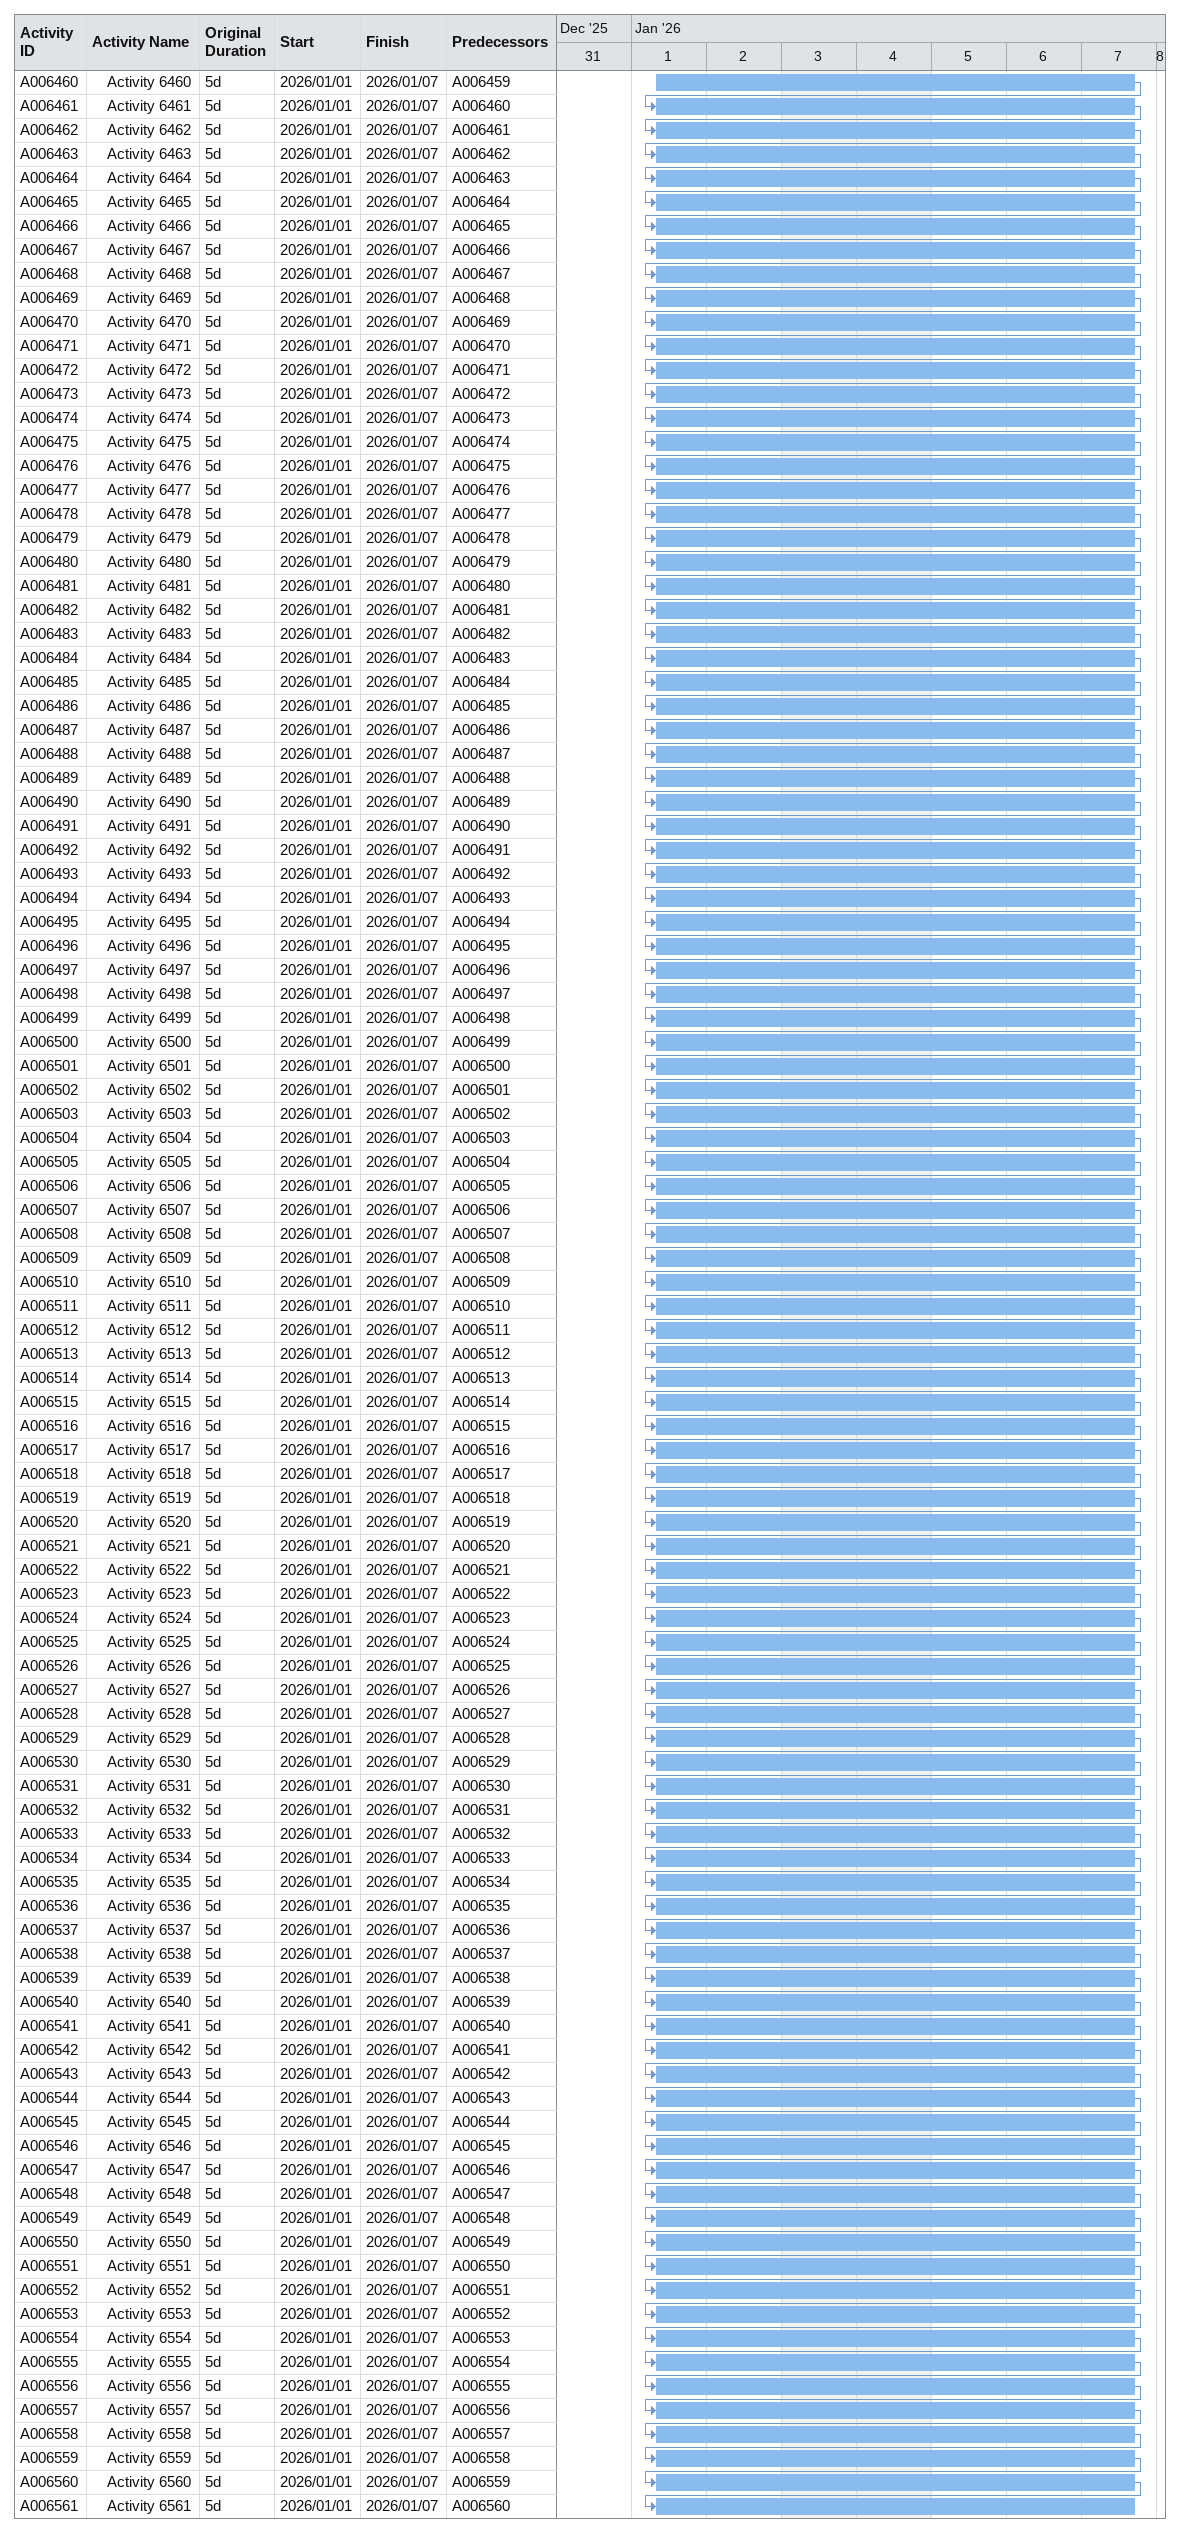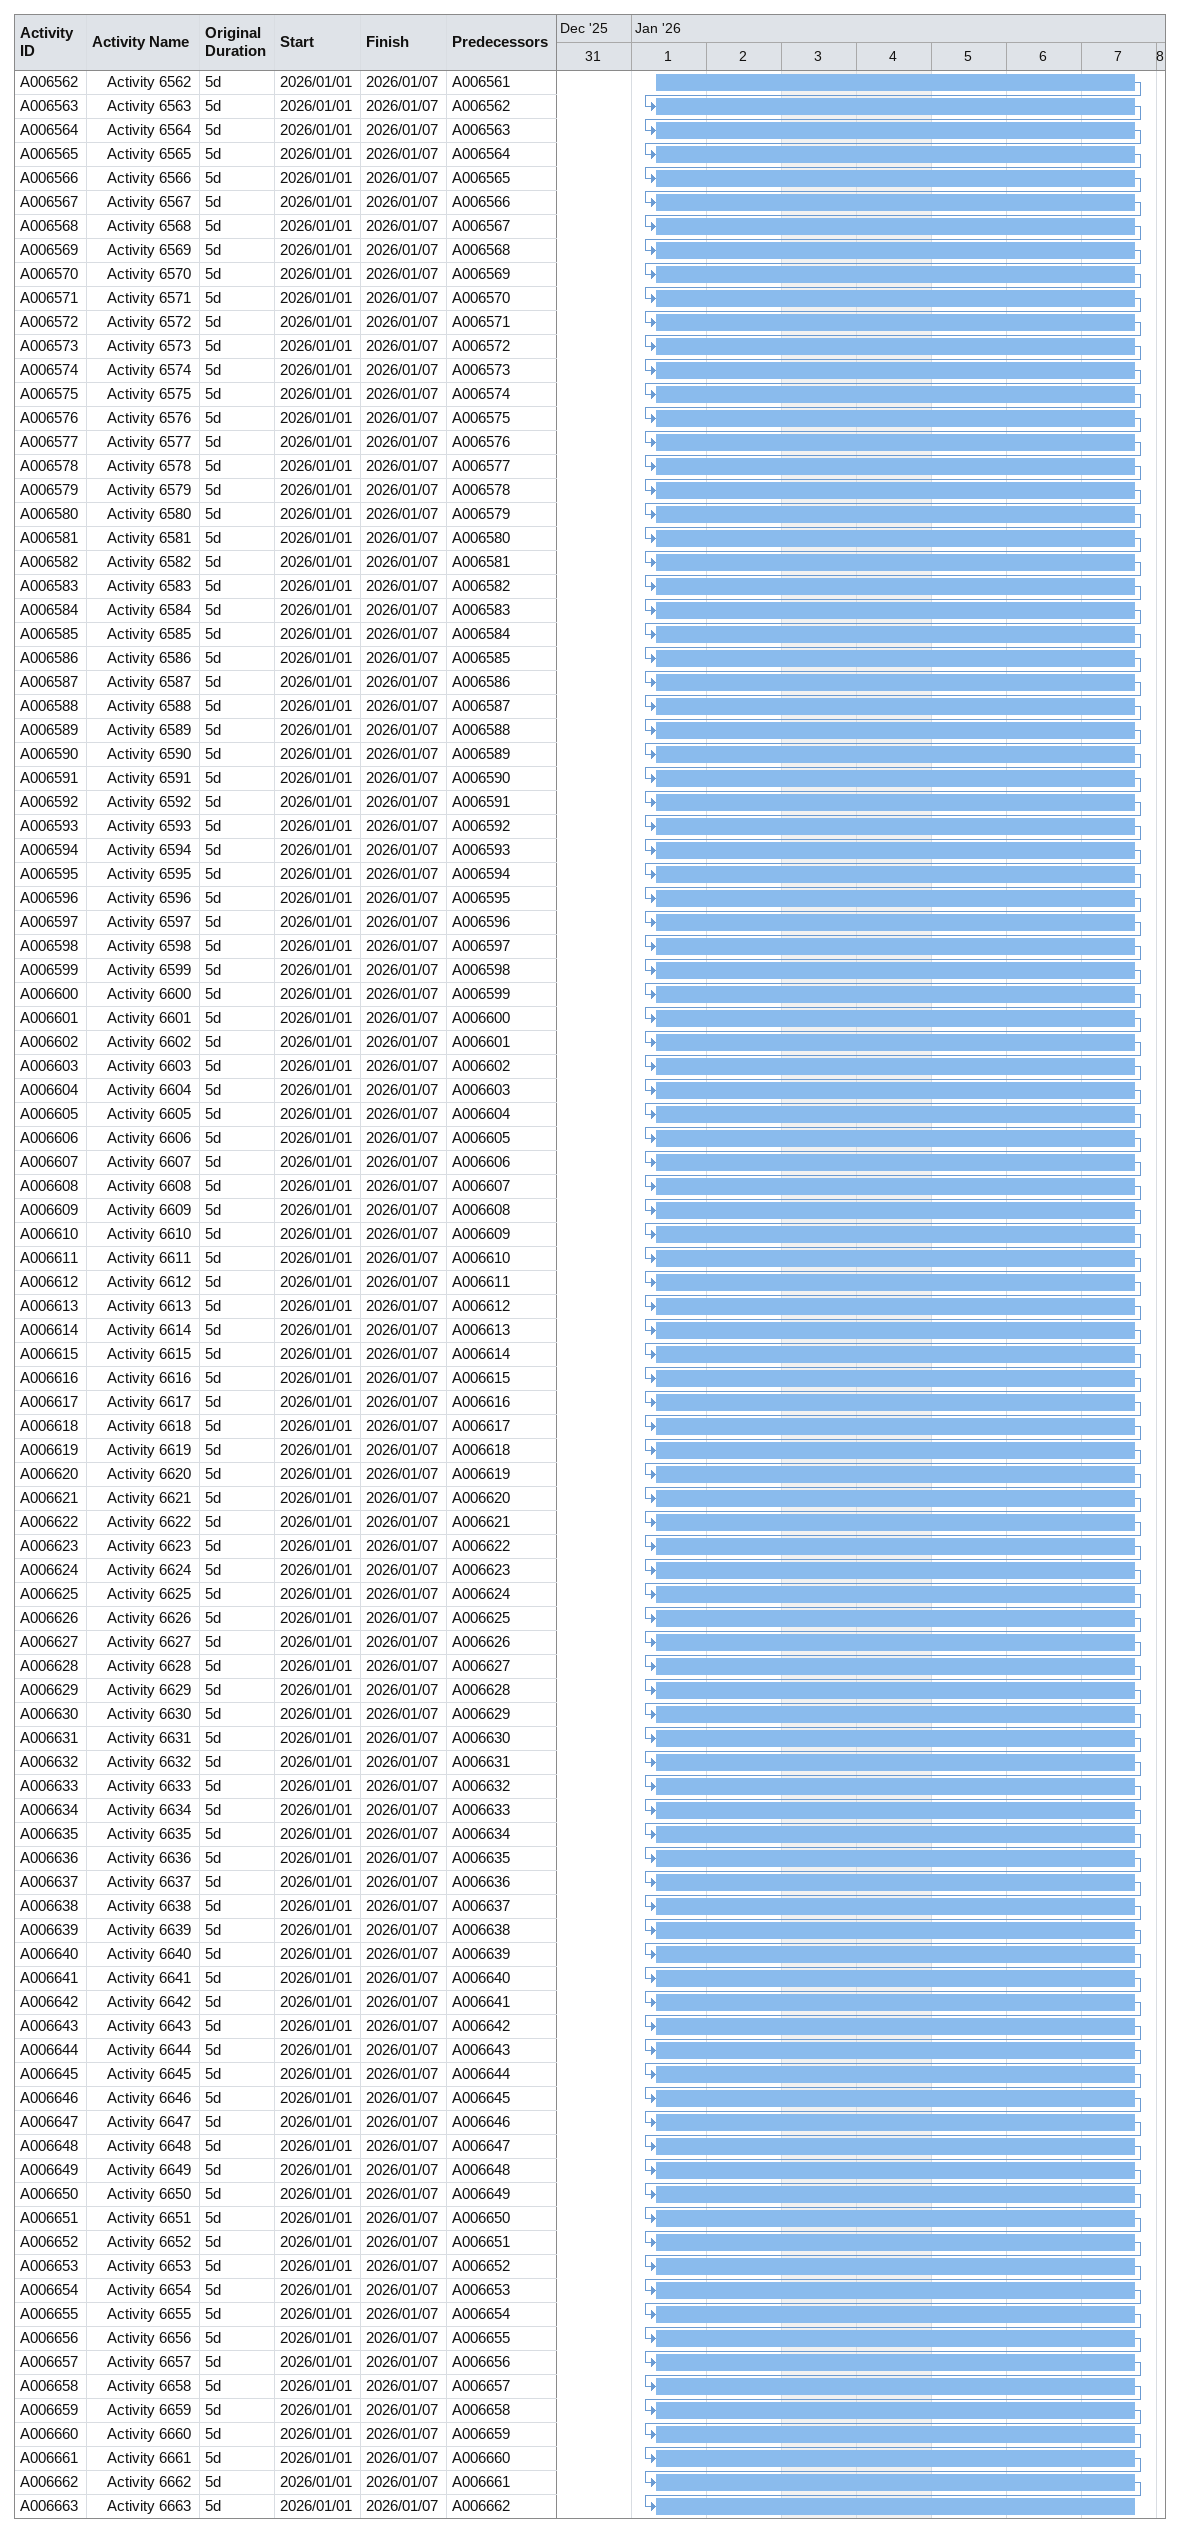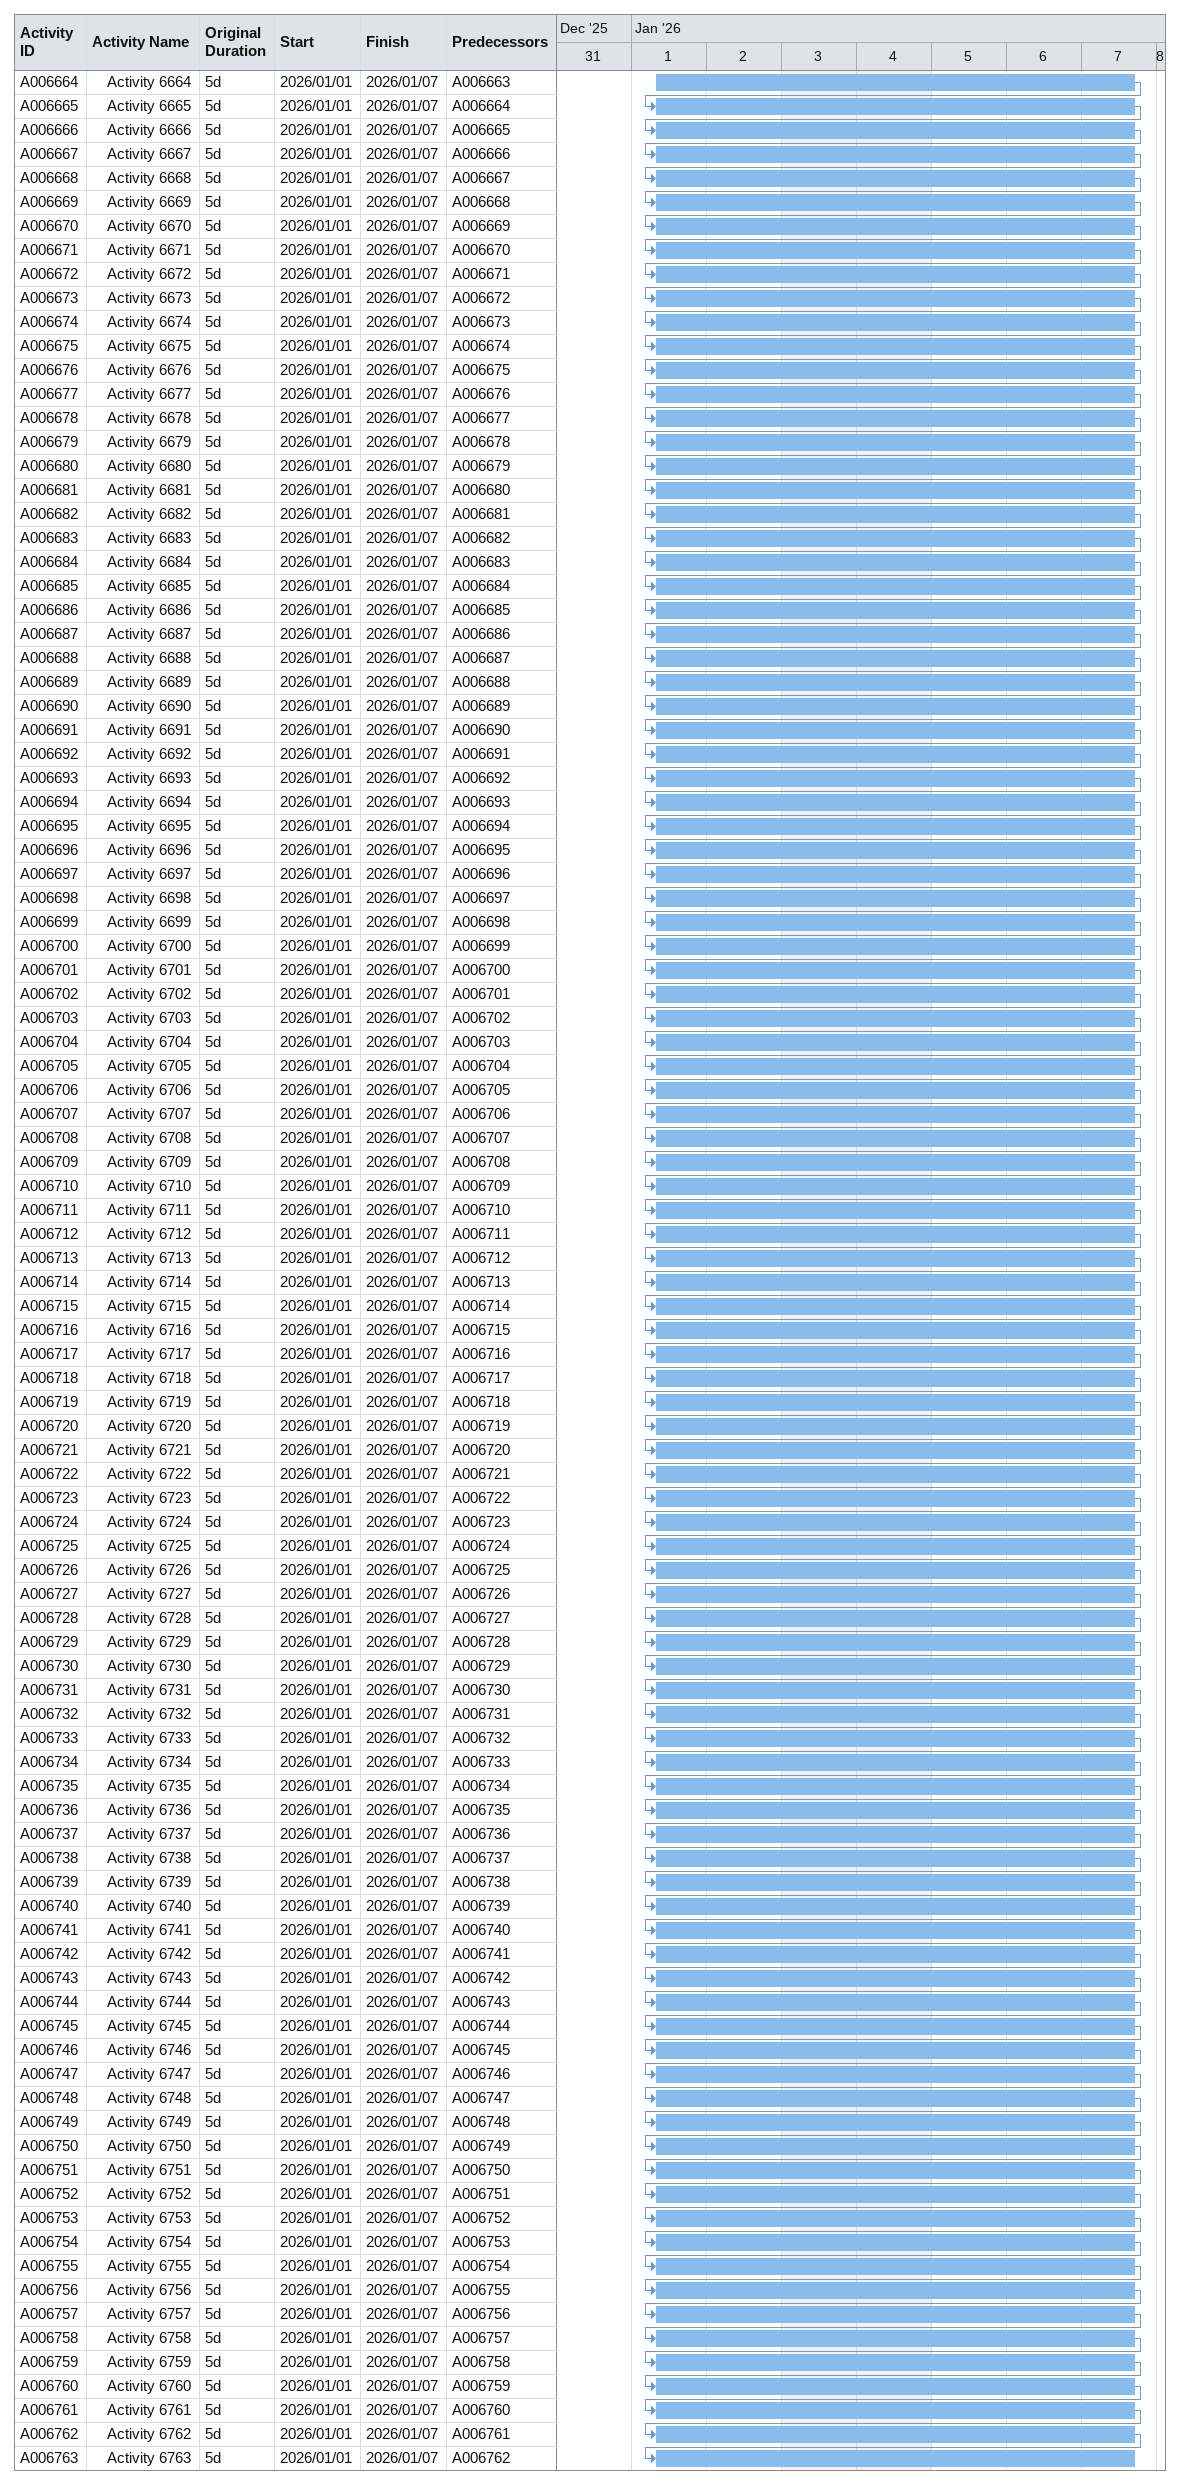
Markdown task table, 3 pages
| ID | Level | Task | Original duration | Start | Finish | Predecessors |
|---|---|---|---|---|---|---|
| A006460 | 2 | Activity 6460 | 5d | 2026-01-01 | 2026-01-07 | A006459 |
| A006461 | 2 | Activity 6461 | 5d | 2026-01-01 | 2026-01-07 | A006460 |
| A006462 | 2 | Activity 6462 | 5d | 2026-01-01 | 2026-01-07 | A006461 |
| A006463 | 2 | Activity 6463 | 5d | 2026-01-01 | 2026-01-07 | A006462 |
| A006464 | 2 | Activity 6464 | 5d | 2026-01-01 | 2026-01-07 | A006463 |
| A006465 | 2 | Activity 6465 | 5d | 2026-01-01 | 2026-01-07 | A006464 |
| A006466 | 2 | Activity 6466 | 5d | 2026-01-01 | 2026-01-07 | A006465 |
| A006467 | 2 | Activity 6467 | 5d | 2026-01-01 | 2026-01-07 | A006466 |
| A006468 | 2 | Activity 6468 | 5d | 2026-01-01 | 2026-01-07 | A006467 |
| A006469 | 2 | Activity 6469 | 5d | 2026-01-01 | 2026-01-07 | A006468 |
| A006470 | 2 | Activity 6470 | 5d | 2026-01-01 | 2026-01-07 | A006469 |
| A006471 | 2 | Activity 6471 | 5d | 2026-01-01 | 2026-01-07 | A006470 |
| A006472 | 2 | Activity 6472 | 5d | 2026-01-01 | 2026-01-07 | A006471 |
| A006473 | 2 | Activity 6473 | 5d | 2026-01-01 | 2026-01-07 | A006472 |
| A006474 | 2 | Activity 6474 | 5d | 2026-01-01 | 2026-01-07 | A006473 |
| A006475 | 2 | Activity 6475 | 5d | 2026-01-01 | 2026-01-07 | A006474 |
| A006476 | 2 | Activity 6476 | 5d | 2026-01-01 | 2026-01-07 | A006475 |
| A006477 | 2 | Activity 6477 | 5d | 2026-01-01 | 2026-01-07 | A006476 |
| A006478 | 2 | Activity 6478 | 5d | 2026-01-01 | 2026-01-07 | A006477 |
| A006479 | 2 | Activity 6479 | 5d | 2026-01-01 | 2026-01-07 | A006478 |
| A006480 | 2 | Activity 6480 | 5d | 2026-01-01 | 2026-01-07 | A006479 |
| A006481 | 2 | Activity 6481 | 5d | 2026-01-01 | 2026-01-07 | A006480 |
| A006482 | 2 | Activity 6482 | 5d | 2026-01-01 | 2026-01-07 | A006481 |
| A006483 | 2 | Activity 6483 | 5d | 2026-01-01 | 2026-01-07 | A006482 |
| A006484 | 2 | Activity 6484 | 5d | 2026-01-01 | 2026-01-07 | A006483 |
| A006485 | 2 | Activity 6485 | 5d | 2026-01-01 | 2026-01-07 | A006484 |
| A006486 | 2 | Activity 6486 | 5d | 2026-01-01 | 2026-01-07 | A006485 |
| A006487 | 2 | Activity 6487 | 5d | 2026-01-01 | 2026-01-07 | A006486 |
| A006488 | 2 | Activity 6488 | 5d | 2026-01-01 | 2026-01-07 | A006487 |
| A006489 | 2 | Activity 6489 | 5d | 2026-01-01 | 2026-01-07 | A006488 |
| A006490 | 2 | Activity 6490 | 5d | 2026-01-01 | 2026-01-07 | A006489 |
| A006491 | 2 | Activity 6491 | 5d | 2026-01-01 | 2026-01-07 | A006490 |
| A006492 | 2 | Activity 6492 | 5d | 2026-01-01 | 2026-01-07 | A006491 |
| A006493 | 2 | Activity 6493 | 5d | 2026-01-01 | 2026-01-07 | A006492 |
| A006494 | 2 | Activity 6494 | 5d | 2026-01-01 | 2026-01-07 | A006493 |
| A006495 | 2 | Activity 6495 | 5d | 2026-01-01 | 2026-01-07 | A006494 |
| A006496 | 2 | Activity 6496 | 5d | 2026-01-01 | 2026-01-07 | A006495 |
| A006497 | 2 | Activity 6497 | 5d | 2026-01-01 | 2026-01-07 | A006496 |
| A006498 | 2 | Activity 6498 | 5d | 2026-01-01 | 2026-01-07 | A006497 |
| A006499 | 2 | Activity 6499 | 5d | 2026-01-01 | 2026-01-07 | A006498 |
| A006500 | 2 | Activity 6500 | 5d | 2026-01-01 | 2026-01-07 | A006499 |
| A006501 | 2 | Activity 6501 | 5d | 2026-01-01 | 2026-01-07 | A006500 |
| A006502 | 2 | Activity 6502 | 5d | 2026-01-01 | 2026-01-07 | A006501 |
| A006503 | 2 | Activity 6503 | 5d | 2026-01-01 | 2026-01-07 | A006502 |
| A006504 | 2 | Activity 6504 | 5d | 2026-01-01 | 2026-01-07 | A006503 |
| A006505 | 2 | Activity 6505 | 5d | 2026-01-01 | 2026-01-07 | A006504 |
| A006506 | 2 | Activity 6506 | 5d | 2026-01-01 | 2026-01-07 | A006505 |
| A006507 | 2 | Activity 6507 | 5d | 2026-01-01 | 2026-01-07 | A006506 |
| A006508 | 2 | Activity 6508 | 5d | 2026-01-01 | 2026-01-07 | A006507 |
| A006509 | 2 | Activity 6509 | 5d | 2026-01-01 | 2026-01-07 | A006508 |
| A006510 | 2 | Activity 6510 | 5d | 2026-01-01 | 2026-01-07 | A006509 |
| A006511 | 2 | Activity 6511 | 5d | 2026-01-01 | 2026-01-07 | A006510 |
| A006512 | 2 | Activity 6512 | 5d | 2026-01-01 | 2026-01-07 | A006511 |
| A006513 | 2 | Activity 6513 | 5d | 2026-01-01 | 2026-01-07 | A006512 |
| A006514 | 2 | Activity 6514 | 5d | 2026-01-01 | 2026-01-07 | A006513 |
| A006515 | 2 | Activity 6515 | 5d | 2026-01-01 | 2026-01-07 | A006514 |
| A006516 | 2 | Activity 6516 | 5d | 2026-01-01 | 2026-01-07 | A006515 |
| A006517 | 2 | Activity 6517 | 5d | 2026-01-01 | 2026-01-07 | A006516 |
| A006518 | 2 | Activity 6518 | 5d | 2026-01-01 | 2026-01-07 | A006517 |
| A006519 | 2 | Activity 6519 | 5d | 2026-01-01 | 2026-01-07 | A006518 |
| A006520 | 2 | Activity 6520 | 5d | 2026-01-01 | 2026-01-07 | A006519 |
| A006521 | 2 | Activity 6521 | 5d | 2026-01-01 | 2026-01-07 | A006520 |
| A006522 | 2 | Activity 6522 | 5d | 2026-01-01 | 2026-01-07 | A006521 |
| A006523 | 2 | Activity 6523 | 5d | 2026-01-01 | 2026-01-07 | A006522 |
| A006524 | 2 | Activity 6524 | 5d | 2026-01-01 | 2026-01-07 | A006523 |
| A006525 | 2 | Activity 6525 | 5d | 2026-01-01 | 2026-01-07 | A006524 |
| A006526 | 2 | Activity 6526 | 5d | 2026-01-01 | 2026-01-07 | A006525 |
| A006527 | 2 | Activity 6527 | 5d | 2026-01-01 | 2026-01-07 | A006526 |
| A006528 | 2 | Activity 6528 | 5d | 2026-01-01 | 2026-01-07 | A006527 |
| A006529 | 2 | Activity 6529 | 5d | 2026-01-01 | 2026-01-07 | A006528 |
| A006530 | 2 | Activity 6530 | 5d | 2026-01-01 | 2026-01-07 | A006529 |
| A006531 | 2 | Activity 6531 | 5d | 2026-01-01 | 2026-01-07 | A006530 |
| A006532 | 2 | Activity 6532 | 5d | 2026-01-01 | 2026-01-07 | A006531 |
| A006533 | 2 | Activity 6533 | 5d | 2026-01-01 | 2026-01-07 | A006532 |
| A006534 | 2 | Activity 6534 | 5d | 2026-01-01 | 2026-01-07 | A006533 |
| A006535 | 2 | Activity 6535 | 5d | 2026-01-01 | 2026-01-07 | A006534 |
| A006536 | 2 | Activity 6536 | 5d | 2026-01-01 | 2026-01-07 | A006535 |
| A006537 | 2 | Activity 6537 | 5d | 2026-01-01 | 2026-01-07 | A006536 |
| A006538 | 2 | Activity 6538 | 5d | 2026-01-01 | 2026-01-07 | A006537 |
| A006539 | 2 | Activity 6539 | 5d | 2026-01-01 | 2026-01-07 | A006538 |
| A006540 | 2 | Activity 6540 | 5d | 2026-01-01 | 2026-01-07 | A006539 |
| A006541 | 2 | Activity 6541 | 5d | 2026-01-01 | 2026-01-07 | A006540 |
| A006542 | 2 | Activity 6542 | 5d | 2026-01-01 | 2026-01-07 | A006541 |
| A006543 | 2 | Activity 6543 | 5d | 2026-01-01 | 2026-01-07 | A006542 |
| A006544 | 2 | Activity 6544 | 5d | 2026-01-01 | 2026-01-07 | A006543 |
| A006545 | 2 | Activity 6545 | 5d | 2026-01-01 | 2026-01-07 | A006544 |
| A006546 | 2 | Activity 6546 | 5d | 2026-01-01 | 2026-01-07 | A006545 |
| A006547 | 2 | Activity 6547 | 5d | 2026-01-01 | 2026-01-07 | A006546 |
| A006548 | 2 | Activity 6548 | 5d | 2026-01-01 | 2026-01-07 | A006547 |
| A006549 | 2 | Activity 6549 | 5d | 2026-01-01 | 2026-01-07 | A006548 |
| A006550 | 2 | Activity 6550 | 5d | 2026-01-01 | 2026-01-07 | A006549 |
| A006551 | 2 | Activity 6551 | 5d | 2026-01-01 | 2026-01-07 | A006550 |
| A006552 | 2 | Activity 6552 | 5d | 2026-01-01 | 2026-01-07 | A006551 |
| A006553 | 2 | Activity 6553 | 5d | 2026-01-01 | 2026-01-07 | A006552 |
| A006554 | 2 | Activity 6554 | 5d | 2026-01-01 | 2026-01-07 | A006553 |
| A006555 | 2 | Activity 6555 | 5d | 2026-01-01 | 2026-01-07 | A006554 |
| A006556 | 2 | Activity 6556 | 5d | 2026-01-01 | 2026-01-07 | A006555 |
| A006557 | 2 | Activity 6557 | 5d | 2026-01-01 | 2026-01-07 | A006556 |
| A006558 | 2 | Activity 6558 | 5d | 2026-01-01 | 2026-01-07 | A006557 |
| A006559 | 2 | Activity 6559 | 5d | 2026-01-01 | 2026-01-07 | A006558 |
| A006560 | 2 | Activity 6560 | 5d | 2026-01-01 | 2026-01-07 | A006559 |
| A006561 | 2 | Activity 6561 | 5d | 2026-01-01 | 2026-01-07 | A006560 |
| A006562 | 2 | Activity 6562 | 5d | 2026-01-01 | 2026-01-07 | A006561 |
| A006563 | 2 | Activity 6563 | 5d | 2026-01-01 | 2026-01-07 | A006562 |
| A006564 | 2 | Activity 6564 | 5d | 2026-01-01 | 2026-01-07 | A006563 |
| A006565 | 2 | Activity 6565 | 5d | 2026-01-01 | 2026-01-07 | A006564 |
| A006566 | 2 | Activity 6566 | 5d | 2026-01-01 | 2026-01-07 | A006565 |
| A006567 | 2 | Activity 6567 | 5d | 2026-01-01 | 2026-01-07 | A006566 |
| A006568 | 2 | Activity 6568 | 5d | 2026-01-01 | 2026-01-07 | A006567 |
| A006569 | 2 | Activity 6569 | 5d | 2026-01-01 | 2026-01-07 | A006568 |
| A006570 | 2 | Activity 6570 | 5d | 2026-01-01 | 2026-01-07 | A006569 |
| A006571 | 2 | Activity 6571 | 5d | 2026-01-01 | 2026-01-07 | A006570 |
| A006572 | 2 | Activity 6572 | 5d | 2026-01-01 | 2026-01-07 | A006571 |
| A006573 | 2 | Activity 6573 | 5d | 2026-01-01 | 2026-01-07 | A006572 |
| A006574 | 2 | Activity 6574 | 5d | 2026-01-01 | 2026-01-07 | A006573 |
| A006575 | 2 | Activity 6575 | 5d | 2026-01-01 | 2026-01-07 | A006574 |
| A006576 | 2 | Activity 6576 | 5d | 2026-01-01 | 2026-01-07 | A006575 |
| A006577 | 2 | Activity 6577 | 5d | 2026-01-01 | 2026-01-07 | A006576 |
| A006578 | 2 | Activity 6578 | 5d | 2026-01-01 | 2026-01-07 | A006577 |
| A006579 | 2 | Activity 6579 | 5d | 2026-01-01 | 2026-01-07 | A006578 |
| A006580 | 2 | Activity 6580 | 5d | 2026-01-01 | 2026-01-07 | A006579 |
| A006581 | 2 | Activity 6581 | 5d | 2026-01-01 | 2026-01-07 | A006580 |
| A006582 | 2 | Activity 6582 | 5d | 2026-01-01 | 2026-01-07 | A006581 |
| A006583 | 2 | Activity 6583 | 5d | 2026-01-01 | 2026-01-07 | A006582 |
| A006584 | 2 | Activity 6584 | 5d | 2026-01-01 | 2026-01-07 | A006583 |
| A006585 | 2 | Activity 6585 | 5d | 2026-01-01 | 2026-01-07 | A006584 |
| A006586 | 2 | Activity 6586 | 5d | 2026-01-01 | 2026-01-07 | A006585 |
| A006587 | 2 | Activity 6587 | 5d | 2026-01-01 | 2026-01-07 | A006586 |
| A006588 | 2 | Activity 6588 | 5d | 2026-01-01 | 2026-01-07 | A006587 |
| A006589 | 2 | Activity 6589 | 5d | 2026-01-01 | 2026-01-07 | A006588 |
| A006590 | 2 | Activity 6590 | 5d | 2026-01-01 | 2026-01-07 | A006589 |
| A006591 | 2 | Activity 6591 | 5d | 2026-01-01 | 2026-01-07 | A006590 |
| A006592 | 2 | Activity 6592 | 5d | 2026-01-01 | 2026-01-07 | A006591 |
| A006593 | 2 | Activity 6593 | 5d | 2026-01-01 | 2026-01-07 | A006592 |
| A006594 | 2 | Activity 6594 | 5d | 2026-01-01 | 2026-01-07 | A006593 |
| A006595 | 2 | Activity 6595 | 5d | 2026-01-01 | 2026-01-07 | A006594 |
| A006596 | 2 | Activity 6596 | 5d | 2026-01-01 | 2026-01-07 | A006595 |
| A006597 | 2 | Activity 6597 | 5d | 2026-01-01 | 2026-01-07 | A006596 |
| A006598 | 2 | Activity 6598 | 5d | 2026-01-01 | 2026-01-07 | A006597 |
| A006599 | 2 | Activity 6599 | 5d | 2026-01-01 | 2026-01-07 | A006598 |
| A006600 | 2 | Activity 6600 | 5d | 2026-01-01 | 2026-01-07 | A006599 |
| A006601 | 2 | Activity 6601 | 5d | 2026-01-01 | 2026-01-07 | A006600 |
| A006602 | 2 | Activity 6602 | 5d | 2026-01-01 | 2026-01-07 | A006601 |
| A006603 | 2 | Activity 6603 | 5d | 2026-01-01 | 2026-01-07 | A006602 |
| A006604 | 2 | Activity 6604 | 5d | 2026-01-01 | 2026-01-07 | A006603 |
| A006605 | 2 | Activity 6605 | 5d | 2026-01-01 | 2026-01-07 | A006604 |
| A006606 | 2 | Activity 6606 | 5d | 2026-01-01 | 2026-01-07 | A006605 |
| A006607 | 2 | Activity 6607 | 5d | 2026-01-01 | 2026-01-07 | A006606 |
| A006608 | 2 | Activity 6608 | 5d | 2026-01-01 | 2026-01-07 | A006607 |
| A006609 | 2 | Activity 6609 | 5d | 2026-01-01 | 2026-01-07 | A006608 |
| A006610 | 2 | Activity 6610 | 5d | 2026-01-01 | 2026-01-07 | A006609 |
| A006611 | 2 | Activity 6611 | 5d | 2026-01-01 | 2026-01-07 | A006610 |
| A006612 | 2 | Activity 6612 | 5d | 2026-01-01 | 2026-01-07 | A006611 |
| A006613 | 2 | Activity 6613 | 5d | 2026-01-01 | 2026-01-07 | A006612 |
| A006614 | 2 | Activity 6614 | 5d | 2026-01-01 | 2026-01-07 | A006613 |
| A006615 | 2 | Activity 6615 | 5d | 2026-01-01 | 2026-01-07 | A006614 |
| A006616 | 2 | Activity 6616 | 5d | 2026-01-01 | 2026-01-07 | A006615 |
| A006617 | 2 | Activity 6617 | 5d | 2026-01-01 | 2026-01-07 | A006616 |
| A006618 | 2 | Activity 6618 | 5d | 2026-01-01 | 2026-01-07 | A006617 |
| A006619 | 2 | Activity 6619 | 5d | 2026-01-01 | 2026-01-07 | A006618 |
| A006620 | 2 | Activity 6620 | 5d | 2026-01-01 | 2026-01-07 | A006619 |
| A006621 | 2 | Activity 6621 | 5d | 2026-01-01 | 2026-01-07 | A006620 |
| A006622 | 2 | Activity 6622 | 5d | 2026-01-01 | 2026-01-07 | A006621 |
| A006623 | 2 | Activity 6623 | 5d | 2026-01-01 | 2026-01-07 | A006622 |
| A006624 | 2 | Activity 6624 | 5d | 2026-01-01 | 2026-01-07 | A006623 |
| A006625 | 2 | Activity 6625 | 5d | 2026-01-01 | 2026-01-07 | A006624 |
| A006626 | 2 | Activity 6626 | 5d | 2026-01-01 | 2026-01-07 | A006625 |
| A006627 | 2 | Activity 6627 | 5d | 2026-01-01 | 2026-01-07 | A006626 |
| A006628 | 2 | Activity 6628 | 5d | 2026-01-01 | 2026-01-07 | A006627 |
| A006629 | 2 | Activity 6629 | 5d | 2026-01-01 | 2026-01-07 | A006628 |
| A006630 | 2 | Activity 6630 | 5d | 2026-01-01 | 2026-01-07 | A006629 |
| A006631 | 2 | Activity 6631 | 5d | 2026-01-01 | 2026-01-07 | A006630 |
| A006632 | 2 | Activity 6632 | 5d | 2026-01-01 | 2026-01-07 | A006631 |
| A006633 | 2 | Activity 6633 | 5d | 2026-01-01 | 2026-01-07 | A006632 |
| A006634 | 2 | Activity 6634 | 5d | 2026-01-01 | 2026-01-07 | A006633 |
| A006635 | 2 | Activity 6635 | 5d | 2026-01-01 | 2026-01-07 | A006634 |
| A006636 | 2 | Activity 6636 | 5d | 2026-01-01 | 2026-01-07 | A006635 |
| A006637 | 2 | Activity 6637 | 5d | 2026-01-01 | 2026-01-07 | A006636 |
| A006638 | 2 | Activity 6638 | 5d | 2026-01-01 | 2026-01-07 | A006637 |
| A006639 | 2 | Activity 6639 | 5d | 2026-01-01 | 2026-01-07 | A006638 |
| A006640 | 2 | Activity 6640 | 5d | 2026-01-01 | 2026-01-07 | A006639 |
| A006641 | 2 | Activity 6641 | 5d | 2026-01-01 | 2026-01-07 | A006640 |
| A006642 | 2 | Activity 6642 | 5d | 2026-01-01 | 2026-01-07 | A006641 |
| A006643 | 2 | Activity 6643 | 5d | 2026-01-01 | 2026-01-07 | A006642 |
| A006644 | 2 | Activity 6644 | 5d | 2026-01-01 | 2026-01-07 | A006643 |
| A006645 | 2 | Activity 6645 | 5d | 2026-01-01 | 2026-01-07 | A006644 |
| A006646 | 2 | Activity 6646 | 5d | 2026-01-01 | 2026-01-07 | A006645 |
| A006647 | 2 | Activity 6647 | 5d | 2026-01-01 | 2026-01-07 | A006646 |
| A006648 | 2 | Activity 6648 | 5d | 2026-01-01 | 2026-01-07 | A006647 |
| A006649 | 2 | Activity 6649 | 5d | 2026-01-01 | 2026-01-07 | A006648 |
| A006650 | 2 | Activity 6650 | 5d | 2026-01-01 | 2026-01-07 | A006649 |
| A006651 | 2 | Activity 6651 | 5d | 2026-01-01 | 2026-01-07 | A006650 |
| A006652 | 2 | Activity 6652 | 5d | 2026-01-01 | 2026-01-07 | A006651 |
| A006653 | 2 | Activity 6653 | 5d | 2026-01-01 | 2026-01-07 | A006652 |
| A006654 | 2 | Activity 6654 | 5d | 2026-01-01 | 2026-01-07 | A006653 |
| A006655 | 2 | Activity 6655 | 5d | 2026-01-01 | 2026-01-07 | A006654 |
| A006656 | 2 | Activity 6656 | 5d | 2026-01-01 | 2026-01-07 | A006655 |
| A006657 | 2 | Activity 6657 | 5d | 2026-01-01 | 2026-01-07 | A006656 |
| A006658 | 2 | Activity 6658 | 5d | 2026-01-01 | 2026-01-07 | A006657 |
| A006659 | 2 | Activity 6659 | 5d | 2026-01-01 | 2026-01-07 | A006658 |
| A006660 | 2 | Activity 6660 | 5d | 2026-01-01 | 2026-01-07 | A006659 |
| A006661 | 2 | Activity 6661 | 5d | 2026-01-01 | 2026-01-07 | A006660 |
| A006662 | 2 | Activity 6662 | 5d | 2026-01-01 | 2026-01-07 | A006661 |
| A006663 | 2 | Activity 6663 | 5d | 2026-01-01 | 2026-01-07 | A006662 |
| A006664 | 2 | Activity 6664 | 5d | 2026-01-01 | 2026-01-07 | A006663 |
| A006665 | 2 | Activity 6665 | 5d | 2026-01-01 | 2026-01-07 | A006664 |
| A006666 | 2 | Activity 6666 | 5d | 2026-01-01 | 2026-01-07 | A006665 |
| A006667 | 2 | Activity 6667 | 5d | 2026-01-01 | 2026-01-07 | A006666 |
| A006668 | 2 | Activity 6668 | 5d | 2026-01-01 | 2026-01-07 | A006667 |
| A006669 | 2 | Activity 6669 | 5d | 2026-01-01 | 2026-01-07 | A006668 |
| A006670 | 2 | Activity 6670 | 5d | 2026-01-01 | 2026-01-07 | A006669 |
| A006671 | 2 | Activity 6671 | 5d | 2026-01-01 | 2026-01-07 | A006670 |
| A006672 | 2 | Activity 6672 | 5d | 2026-01-01 | 2026-01-07 | A006671 |
| A006673 | 2 | Activity 6673 | 5d | 2026-01-01 | 2026-01-07 | A006672 |
| A006674 | 2 | Activity 6674 | 5d | 2026-01-01 | 2026-01-07 | A006673 |
| A006675 | 2 | Activity 6675 | 5d | 2026-01-01 | 2026-01-07 | A006674 |
| A006676 | 2 | Activity 6676 | 5d | 2026-01-01 | 2026-01-07 | A006675 |
| A006677 | 2 | Activity 6677 | 5d | 2026-01-01 | 2026-01-07 | A006676 |
| A006678 | 2 | Activity 6678 | 5d | 2026-01-01 | 2026-01-07 | A006677 |
| A006679 | 2 | Activity 6679 | 5d | 2026-01-01 | 2026-01-07 | A006678 |
| A006680 | 2 | Activity 6680 | 5d | 2026-01-01 | 2026-01-07 | A006679 |
| A006681 | 2 | Activity 6681 | 5d | 2026-01-01 | 2026-01-07 | A006680 |
| A006682 | 2 | Activity 6682 | 5d | 2026-01-01 | 2026-01-07 | A006681 |
| A006683 | 2 | Activity 6683 | 5d | 2026-01-01 | 2026-01-07 | A006682 |
| A006684 | 2 | Activity 6684 | 5d | 2026-01-01 | 2026-01-07 | A006683 |
| A006685 | 2 | Activity 6685 | 5d | 2026-01-01 | 2026-01-07 | A006684 |
| A006686 | 2 | Activity 6686 | 5d | 2026-01-01 | 2026-01-07 | A006685 |
| A006687 | 2 | Activity 6687 | 5d | 2026-01-01 | 2026-01-07 | A006686 |
| A006688 | 2 | Activity 6688 | 5d | 2026-01-01 | 2026-01-07 | A006687 |
| A006689 | 2 | Activity 6689 | 5d | 2026-01-01 | 2026-01-07 | A006688 |
| A006690 | 2 | Activity 6690 | 5d | 2026-01-01 | 2026-01-07 | A006689 |
| A006691 | 2 | Activity 6691 | 5d | 2026-01-01 | 2026-01-07 | A006690 |
| A006692 | 2 | Activity 6692 | 5d | 2026-01-01 | 2026-01-07 | A006691 |
| A006693 | 2 | Activity 6693 | 5d | 2026-01-01 | 2026-01-07 | A006692 |
| A006694 | 2 | Activity 6694 | 5d | 2026-01-01 | 2026-01-07 | A006693 |
| A006695 | 2 | Activity 6695 | 5d | 2026-01-01 | 2026-01-07 | A006694 |
| A006696 | 2 | Activity 6696 | 5d | 2026-01-01 | 2026-01-07 | A006695 |
| A006697 | 2 | Activity 6697 | 5d | 2026-01-01 | 2026-01-07 | A006696 |
| A006698 | 2 | Activity 6698 | 5d | 2026-01-01 | 2026-01-07 | A006697 |
| A006699 | 2 | Activity 6699 | 5d | 2026-01-01 | 2026-01-07 | A006698 |
| A006700 | 2 | Activity 6700 | 5d | 2026-01-01 | 2026-01-07 | A006699 |
| A006701 | 2 | Activity 6701 | 5d | 2026-01-01 | 2026-01-07 | A006700 |
| A006702 | 2 | Activity 6702 | 5d | 2026-01-01 | 2026-01-07 | A006701 |
| A006703 | 2 | Activity 6703 | 5d | 2026-01-01 | 2026-01-07 | A006702 |
| A006704 | 2 | Activity 6704 | 5d | 2026-01-01 | 2026-01-07 | A006703 |
| A006705 | 2 | Activity 6705 | 5d | 2026-01-01 | 2026-01-07 | A006704 |
| A006706 | 2 | Activity 6706 | 5d | 2026-01-01 | 2026-01-07 | A006705 |
| A006707 | 2 | Activity 6707 | 5d | 2026-01-01 | 2026-01-07 | A006706 |
| A006708 | 2 | Activity 6708 | 5d | 2026-01-01 | 2026-01-07 | A006707 |
| A006709 | 2 | Activity 6709 | 5d | 2026-01-01 | 2026-01-07 | A006708 |
| A006710 | 2 | Activity 6710 | 5d | 2026-01-01 | 2026-01-07 | A006709 |
| A006711 | 2 | Activity 6711 | 5d | 2026-01-01 | 2026-01-07 | A006710 |
| A006712 | 2 | Activity 6712 | 5d | 2026-01-01 | 2026-01-07 | A006711 |
| A006713 | 2 | Activity 6713 | 5d | 2026-01-01 | 2026-01-07 | A006712 |
| A006714 | 2 | Activity 6714 | 5d | 2026-01-01 | 2026-01-07 | A006713 |
| A006715 | 2 | Activity 6715 | 5d | 2026-01-01 | 2026-01-07 | A006714 |
| A006716 | 2 | Activity 6716 | 5d | 2026-01-01 | 2026-01-07 | A006715 |
| A006717 | 2 | Activity 6717 | 5d | 2026-01-01 | 2026-01-07 | A006716 |
| A006718 | 2 | Activity 6718 | 5d | 2026-01-01 | 2026-01-07 | A006717 |
| A006719 | 2 | Activity 6719 | 5d | 2026-01-01 | 2026-01-07 | A006718 |
| A006720 | 2 | Activity 6720 | 5d | 2026-01-01 | 2026-01-07 | A006719 |
| A006721 | 2 | Activity 6721 | 5d | 2026-01-01 | 2026-01-07 | A006720 |
| A006722 | 2 | Activity 6722 | 5d | 2026-01-01 | 2026-01-07 | A006721 |
| A006723 | 2 | Activity 6723 | 5d | 2026-01-01 | 2026-01-07 | A006722 |
| A006724 | 2 | Activity 6724 | 5d | 2026-01-01 | 2026-01-07 | A006723 |
| A006725 | 2 | Activity 6725 | 5d | 2026-01-01 | 2026-01-07 | A006724 |
| A006726 | 2 | Activity 6726 | 5d | 2026-01-01 | 2026-01-07 | A006725 |
| A006727 | 2 | Activity 6727 | 5d | 2026-01-01 | 2026-01-07 | A006726 |
| A006728 | 2 | Activity 6728 | 5d | 2026-01-01 | 2026-01-07 | A006727 |
| A006729 | 2 | Activity 6729 | 5d | 2026-01-01 | 2026-01-07 | A006728 |
| A006730 | 2 | Activity 6730 | 5d | 2026-01-01 | 2026-01-07 | A006729 |
| A006731 | 2 | Activity 6731 | 5d | 2026-01-01 | 2026-01-07 | A006730 |
| A006732 | 2 | Activity 6732 | 5d | 2026-01-01 | 2026-01-07 | A006731 |
| A006733 | 2 | Activity 6733 | 5d | 2026-01-01 | 2026-01-07 | A006732 |
| A006734 | 2 | Activity 6734 | 5d | 2026-01-01 | 2026-01-07 | A006733 |
| A006735 | 2 | Activity 6735 | 5d | 2026-01-01 | 2026-01-07 | A006734 |
| A006736 | 2 | Activity 6736 | 5d | 2026-01-01 | 2026-01-07 | A006735 |
| A006737 | 2 | Activity 6737 | 5d | 2026-01-01 | 2026-01-07 | A006736 |
| A006738 | 2 | Activity 6738 | 5d | 2026-01-01 | 2026-01-07 | A006737 |
| A006739 | 2 | Activity 6739 | 5d | 2026-01-01 | 2026-01-07 | A006738 |
| A006740 | 2 | Activity 6740 | 5d | 2026-01-01 | 2026-01-07 | A006739 |
| A006741 | 2 | Activity 6741 | 5d | 2026-01-01 | 2026-01-07 | A006740 |
| A006742 | 2 | Activity 6742 | 5d | 2026-01-01 | 2026-01-07 | A006741 |
| A006743 | 2 | Activity 6743 | 5d | 2026-01-01 | 2026-01-07 | A006742 |
| A006744 | 2 | Activity 6744 | 5d | 2026-01-01 | 2026-01-07 | A006743 |
| A006745 | 2 | Activity 6745 | 5d | 2026-01-01 | 2026-01-07 | A006744 |
| A006746 | 2 | Activity 6746 | 5d | 2026-01-01 | 2026-01-07 | A006745 |
| A006747 | 2 | Activity 6747 | 5d | 2026-01-01 | 2026-01-07 | A006746 |
| A006748 | 2 | Activity 6748 | 5d | 2026-01-01 | 2026-01-07 | A006747 |
| A006749 | 2 | Activity 6749 | 5d | 2026-01-01 | 2026-01-07 | A006748 |
| A006750 | 2 | Activity 6750 | 5d | 2026-01-01 | 2026-01-07 | A006749 |
| A006751 | 2 | Activity 6751 | 5d | 2026-01-01 | 2026-01-07 | A006750 |
| A006752 | 2 | Activity 6752 | 5d | 2026-01-01 | 2026-01-07 | A006751 |
| A006753 | 2 | Activity 6753 | 5d | 2026-01-01 | 2026-01-07 | A006752 |
| A006754 | 2 | Activity 6754 | 5d | 2026-01-01 | 2026-01-07 | A006753 |
| A006755 | 2 | Activity 6755 | 5d | 2026-01-01 | 2026-01-07 | A006754 |
| A006756 | 2 | Activity 6756 | 5d | 2026-01-01 | 2026-01-07 | A006755 |
| A006757 | 2 | Activity 6757 | 5d | 2026-01-01 | 2026-01-07 | A006756 |
| A006758 | 2 | Activity 6758 | 5d | 2026-01-01 | 2026-01-07 | A006757 |
| A006759 | 2 | Activity 6759 | 5d | 2026-01-01 | 2026-01-07 | A006758 |
| A006760 | 2 | Activity 6760 | 5d | 2026-01-01 | 2026-01-07 | A006759 |
| A006761 | 2 | Activity 6761 | 5d | 2026-01-01 | 2026-01-07 | A006760 |
| A006762 | 2 | Activity 6762 | 5d | 2026-01-01 | 2026-01-07 | A006761 |
| A006763 | 2 | Activity 6763 | 5d | 2026-01-01 | 2026-01-07 | A006762 |
